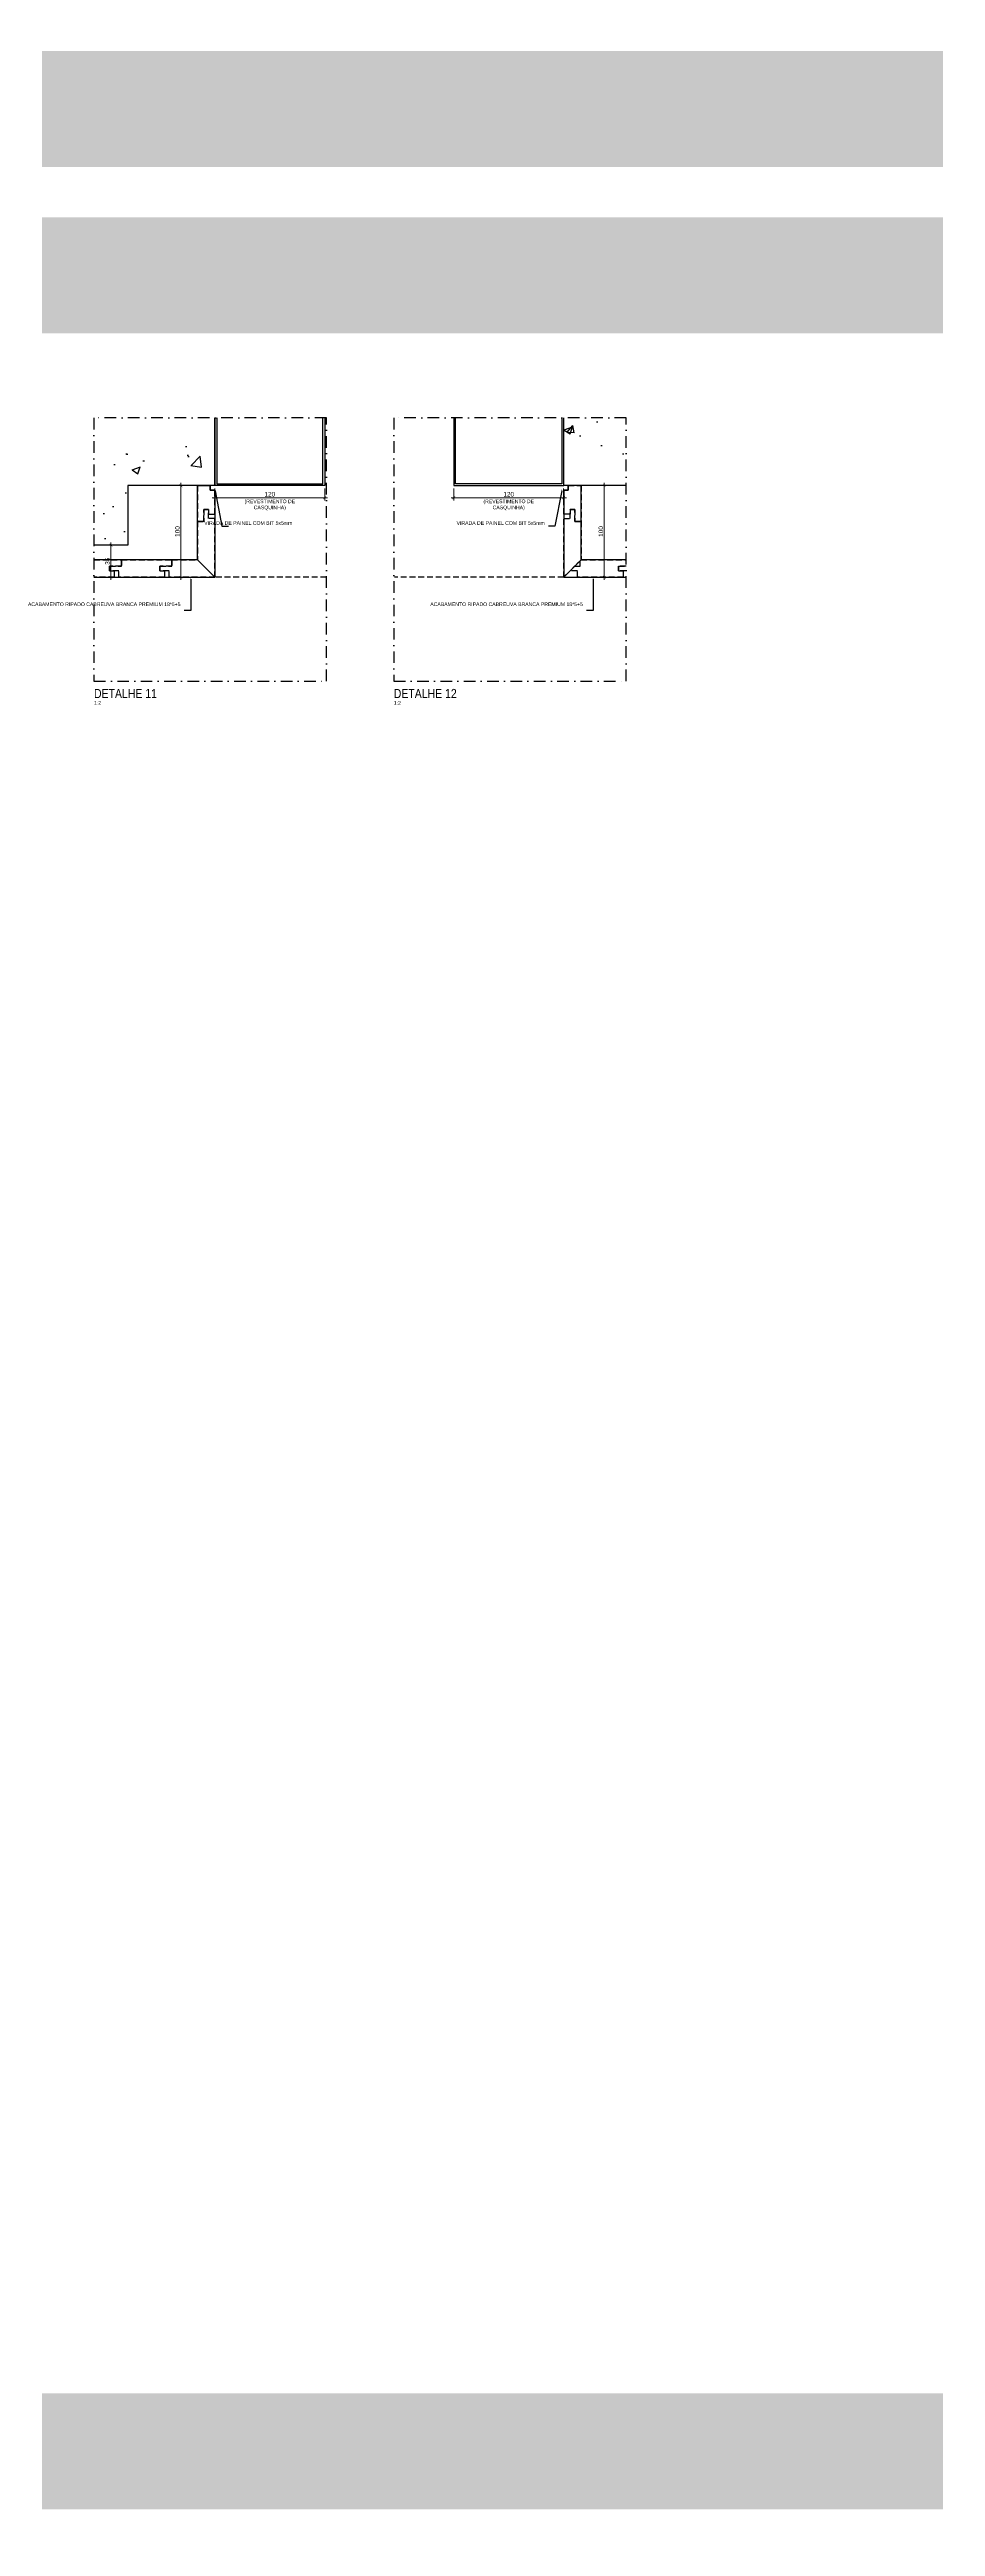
# Model space of a CAD drawing. Header units: millimetres. Extents: x -63251 to 507826, y 5339 to 217512.
# Drawn here: x 165180 to 166147, y 100812 to 103517 of the extents above; entities that cross this region are included whole.
import ezdxf
from ezdxf import colors
from ezdxf.entities.mleader import LeaderData, LeaderLine
from ezdxf.math import Vec2, Vec3

# ---------------------------------------------------------------- set-up
doc = ezdxf.new("R2010")
doc.units = ezdxf.units.MM
doc.header["$PDMODE"] = 3
doc.linetypes.add('TRAÇO 1-1', pattern=[9.525, 6.35, -3.175])
doc.linetypes.add('TRAÇO E PONTO 1-1', pattern=[25.4, 12.7, -6.35, 0, -6.35])
doc.layers.add('ARQ-COTA', color=12, linetype='Continuous', lineweight=9)
for name, color, linetype in [('COTAS', 9, 'Continuous'), ('HACHURA', 21, 'Continuous'), ('MARCENARIA', 4, 'Continuous'), ('PAREDE', 94, 'Continuous'), ('PISO', 9, 'Continuous'), ('TEXTO', 105, 'Continuous'), ('TEXTO TRAÇO PONTO', 105, 'TRAÇO E PONTO 1-1')]:
    doc.layers.add(name, color=color, linetype=linetype)
doc.styles.add('1-1', font='arial.ttf', dxfattribs={"height": 0.2})
doc.styles.add('PADRÃO', font='arial.ttf')
doc.styles.add('PADRÃO NEGRITO', font='arialbd.ttf')
doc.styles.add('TITULO', font='swissck.ttf')
doc.dimstyles.new('1-2', dxfattribs={"dimscale": 2, "dimtxt": 2.5, "dimasz": 1.5, "dimexe": 1.5, "dimexo": 1.5, "dimtad": 1, "dimtxsty": 'PADRÃO', "dimblk": 'ARCHTICK', "dimcen": 2.5, "dimdle": 1.5, "dimclrd": 9, "dimclre": 9, "dimclrt": 6, "dimadec": 0, "dimazin": 0, "dimtfac": 1, "dimtmove": 0, "dimatfit": 3, "dimfxl": 1.25, "dimlwd": -1, "dimlwe": -1, "dimarcsym": 0})

# ---------------------------------------------------------------- blocks, each defined once
blk = doc.blocks.new('_ArchTick')
at = {"color": 0, "linetype": 'ByBlock', "const_width": 0.15}
blk.add_lwpolyline([(-0.5, -0.5), (0.5, 0.5)], dxfattribs=at)
blk = doc.blocks.new('*D105')
at = {"layer": 'ARQ-COTA', "color": 9, "transparency": 16777216}
blk.add_line((165247.1, 102979), (165247.1, 102938), dxfattribs=at)
at = {"layer": 'Defpoints', "color": 0, "transparency": 16777216}
for p in [(165247.1, 102976, 0), (165247.1, 102941, 0), (165247.1, 102941)]:
    blk.add_point(p, dxfattribs=at)
at = {"layer": 'ARQ-COTA', "color": 9, "transparency": 16777216, "xscale": 3, "yscale": 3, "zscale": 3}
for p, rotation in [((165247.1, 102976), 90), ((165247.1, 102941), 270)]:
    blk.add_blockref('_ArchTick', p, dxfattribs=dict(at, rotation=rotation))
at = {"layer": 'ARQ-COTA', "color": 6, "transparency": 16777216, "insert": (165243.3, 102958.5), "char_height": 5, "attachment_point": 5, "rotation": 90, "style": 'PADRÃO'}
blk.add_mtext('35', dxfattribs=at)
blk = doc.blocks.new('*D106')
at = {"layer": 'ARQ-COTA', "color": 9, "transparency": 16777216}
blk.add_line((165323.5, 103044), (165323.5, 102938), dxfattribs=at)
at = {"layer": 'Defpoints', "color": 0, "transparency": 16777216}
for p in [(165323.5, 103041, 0), (165323.5, 102941, 0), (165323.5, 102941)]:
    blk.add_point(p, dxfattribs=at)
at = {"layer": 'ARQ-COTA', "color": 9, "transparency": 16777216, "xscale": 3, "yscale": 3, "zscale": 3}
for p, rotation in [((165323.5, 103041), 90), ((165323.5, 102941), 270)]:
    blk.add_blockref('_ArchTick', p, dxfattribs=dict(at, rotation=rotation))
at = {"layer": 'ARQ-COTA', "color": 6, "transparency": 16777216, "insert": (165319.7, 102991), "char_height": 5, "attachment_point": 5, "rotation": 90, "style": 'PADRÃO'}
blk.add_mtext('100', dxfattribs=at)
blk = doc.blocks.new('*D107')
at = {"layer": 'ARQ-COTA', "color": 9, "transparency": 16777216}
blk.add_line((165785.8, 103044), (165785.8, 102938), dxfattribs=at)
at = {"layer": 'Defpoints', "color": 0, "transparency": 16777216}
for p in [(165785.8, 103041, 0), (165785.8, 102941, 0), (165785.8, 102941)]:
    blk.add_point(p, dxfattribs=at)
at = {"layer": 'ARQ-COTA', "color": 9, "transparency": 16777216, "xscale": 3, "yscale": 3, "zscale": 3}
for p, rotation in [((165785.8, 103041), 90), ((165785.8, 102941), 270)]:
    blk.add_blockref('_ArchTick', p, dxfattribs=dict(at, rotation=rotation))
at = {"layer": 'ARQ-COTA', "color": 6, "transparency": 16777216, "insert": (165782, 102991), "char_height": 5, "attachment_point": 5, "rotation": 90, "style": 'PADRÃO'}
blk.add_mtext('100', dxfattribs=at)
blk = doc.blocks.new('*D108')
at = {"layer": 'ARQ-COTA', "color": 9, "transparency": 16777216}
for p, q in [((165357.6, 103027.8), (165483.6, 103027.8)), ((165360.6, 103038), (165360.6, 103024.8)), ((165480.6, 103038), (165480.6, 103024.8))]:
    blk.add_line(p, q, dxfattribs=at)
at = {"layer": 'Defpoints', "color": 0, "transparency": 16777216}
for p in [(165360.6, 103041, 0), (165480.6, 103041, 0), (165480.6, 103027.8)]:
    blk.add_point(p, dxfattribs=at)
at = {"layer": 'ARQ-COTA', "color": 9, "transparency": 16777216, "xscale": 3, "yscale": 3, "zscale": 3, "rotation": 180}
blk.add_blockref('_ArchTick', (165360.6, 103027.8), dxfattribs=at)
at = {"layer": 'ARQ-COTA', "color": 9, "transparency": 16777216, "xscale": 3, "yscale": 3, "zscale": 3}
blk.add_blockref('_ArchTick', (165480.6, 103027.8), dxfattribs=at)
at = {"layer": 'ARQ-COTA', "color": 6, "transparency": 16777216, "insert": (165420.6, 103031.6), "char_height": 5, "attachment_point": 5, "style": 'PADRÃO'}
blk.add_mtext('120', dxfattribs=at)
blk = doc.blocks.new('*D109')
at = {"layer": 'ARQ-COTA', "color": 9, "transparency": 16777216}
for p, q in [((165618.4, 103027.8), (165744.4, 103027.8)), ((165621.4, 103038), (165621.4, 103024.8)), ((165741.4, 103038), (165741.4, 103024.8))]:
    blk.add_line(p, q, dxfattribs=at)
at = {"layer": 'Defpoints', "color": 0, "transparency": 16777216}
for p in [(165621.4, 103041, 0), (165741.4, 103041, 0), (165741.4, 103027.8)]:
    blk.add_point(p, dxfattribs=at)
at = {"layer": 'ARQ-COTA', "color": 9, "transparency": 16777216, "xscale": 3, "yscale": 3, "zscale": 3, "rotation": 180}
blk.add_blockref('_ArchTick', (165621.4, 103027.8), dxfattribs=at)
at = {"layer": 'ARQ-COTA', "color": 9, "transparency": 16777216, "xscale": 3, "yscale": 3, "zscale": 3}
blk.add_blockref('_ArchTick', (165741.4, 103027.8), dxfattribs=at)
at = {"layer": 'ARQ-COTA', "color": 6, "transparency": 16777216, "insert": (165681.4, 103031.6), "char_height": 5, "attachment_point": 5, "style": 'PADRÃO'}
blk.add_mtext('120', dxfattribs=at)

msp = doc.modelspace()

# ---------------------------------------------------------------- hatches: boundary and pattern name
at = {"layer": 'HACHURA'}
h = msp.add_hatch(dxfattribs=at)
h.set_pattern_fill('AR-CONC', color=21, scale=0.5)
h.set_pattern_definition([(50, (1541.51, -299.82), (91.092334, -7.969543), [9.525, -104.775]), (355, (1541.51, -299.82), (-17.62171, 95.528423), [7.62, -83.82029]), (100.451445, (1549.1, -300.49), (73.470624, 87.558876), [8.095004, -89.045122]), (46.1842, (1541.51, -274.42), (135.53952, -21.021164), [14.2875, -157.1625]), (96.63556, (1552.81, -276.17), (118.70207, 123.71306), [12.14251, -133.5678]), (351.18415, (1541.51, -274.42), (118.70207, 123.71306), [11.42998, -125.72987]), (21, (1554.21, -280.77), (75.807196, -51.1326), [9.525, -104.775]), (326, (1554.21, -280.77), (30.901014, 92.093983), [7.62, -83.82]), (71.451445, (1560.53, -285.03), (106.70821, 40.961384), [8.095004, -89.04497]), (37.5, (1541.513, -299.823), (1.5443016, 42.2775194), [0, -82.804, 0, -85.09, 0, -84.1375]), (7.5, (1541.513, -299.823), (33.409831, 50.090287), [0, -48.514, 0, -80.899, 0, -32.0675]), (327.5, (1513.192, -299.823), (67.7952976, -2.864372), [0, -31.75, 0, -99.06, 0, -131.445]), (317.5, (1500.49, -299.82), (74.06459, 12.713246), [0, -41.275, 0, -65.786, 0, -93.345])])
h.paths.add_polyline_path([(165809.615, 103064.038), (165809.615, 103115.028), (165741.422, 103115.028), (165741.422, 103064.039)])
h = msp.add_hatch(dxfattribs=at)
h.set_pattern_fill('AR-CONC', color=21, scale=0.5)
h.set_pattern_definition([(50, (1541.51, -322.82), (91.092334, -7.969543), [9.525, -104.775]), (355, (1541.51, -322.82), (-17.62171, 95.528423), [7.62, -83.82029]), (100.451445, (1549.1, -323.49), (73.470624, 87.558876), [8.095004, -89.045122]), (46.1842, (1541.51, -297.42), (135.53952, -21.021164), [14.2875, -157.1625]), (96.63556, (1552.81, -299.17), (118.70207, 123.71306), [12.14251, -133.5678]), (351.18415, (1541.51, -297.42), (118.70207, 123.71306), [11.42998, -125.72987]), (21, (1554.21, -303.77), (75.807196, -51.1326), [9.525, -104.775]), (326, (1554.21, -303.77), (30.901014, 92.093983), [7.62, -83.82]), (71.451445, (1560.53, -308.03), (106.70821, 40.961384), [8.095004, -89.04497]), (37.5, (1541.513, -322.823), (1.5443016, 42.2775194), [0, -82.804, 0, -85.09, 0, -84.1375]), (7.5, (1541.513, -322.823), (33.409831, 50.090287), [0, -48.514, 0, -80.899, 0, -32.0675]), (327.5, (1513.192, -322.823), (67.7952976, -2.864372), [0, -31.75, 0, -99.06, 0, -131.445]), (317.5, (1500.49, -322.82), (74.06459, 12.713246), [0, -41.275, 0, -65.786, 0, -93.345])])
h.paths.add_polyline_path([(165228.607, 103092.028), (165228.607, 102976.038), (165265.599, 102976.038), (165265.599, 103041.038), (165360.599, 103041.038), (165360.599, 103092.028)])

# ---------------------------------------------------------------- linework, layer by layer
at = {"layer": 'MARCENARIA', "elevation": 0}
for points in [[(165480.599, 103115.028), (165480.599, 103041.038), (165360.599, 103041.038), (165360.599, 103115.028)], [(165362.599, 103115.028), (165362.599, 103043.038), (165478.599, 103043.038), (165478.599, 103115.028)], [(165621.422, 103115.028), (165621.422, 103041.038), (165741.422, 103041.038), (165741.422, 103115.028)], [(165739.422, 103115.028), (165739.422, 103043.038), (165623.422, 103043.038), (165623.422, 103115.028)], [(165228.607, 102941.038), (165360.599, 102941.038), (165341.599, 102960.038), (165228.607, 102960.038)], [(165809.615, 102960.038), (165760.422, 102960.038), (165741.422, 102941.038), (165809.615, 102941.038)]]:
    msp.add_lwpolyline(points, dxfattribs=at)
at = {"layer": 'MARCENARIA', "color": 8, "linetype": 'TRAÇO 1-1', "elevation": 0}
for points in [[(165355.599, 103041.038), (165341.599, 103041.039), (165341.599, 103002.038), (165348.599, 103002.038), (165348.599, 103015.038), (165353.599, 103015.038), (165353.599, 103010.038), (165360.599, 103010.038), (165360.599, 103036.038), (165355.599, 103036.038)], [(165746.422, 103041.038), (165760.423, 103041.039), (165760.422, 103002.038), (165753.422, 103002.038), (165753.422, 103015.038), (165748.422, 103015.038), (165748.422, 103010.038), (165741.422, 103010.038), (165741.422, 103036.038), (165746.422, 103036.038)], [(165348.599, 103002.038), (165341.599, 103002.038), (165341.6, 102960.038), (165360.599, 102941.039), (165360.599, 103005.038), (165353.599, 103005.038), (165353.599, 103015.038), (165348.599, 103015.038)], [(165753.422, 103002.038), (165760.422, 103002.038), (165760.422, 102960.038), (165741.423, 102941.039), (165741.422, 103005.038), (165748.422, 103005.038), (165748.422, 103015.038), (165753.422, 103015.038)], [(165258.599, 102953.038), (165258.599, 102960.038), (165313.599, 102960.038), (165313.599, 102953.038), (165300.599, 102953.038), (165300.599, 102948.038), (165305.599, 102948.038), (165305.599, 102941.038), (165255.599, 102941.038), (165255.599, 102948.038), (165245.599, 102948.038), (165245.599, 102953.038)], [(165313.599, 102953.038), (165313.599, 102960.038), (165341.6, 102960.038), (165360.599, 102941.038), (165310.599, 102941.038), (165310.599, 102948.038), (165300.599, 102948.038), (165300.599, 102953.038)]]:
    msp.add_lwpolyline(points, close=True, dxfattribs=at)
at = {"layer": 'MARCENARIA', "elevation": 0}
for points in [[(165360.6, 102941.038), (165341.6, 102960.038), (165341.599, 103041.038), (165355.599, 103041.038), (165355.599, 103036.038), (165360.599, 103036.038)], [(165741.422, 102941.038), (165760.422, 102960.038), (165760.422, 103041.038), (165746.422, 103041.038), (165746.422, 103036.038), (165741.422, 103036.038)]]:
    msp.add_lwpolyline(points, close=True, dxfattribs=at)
at = {"layer": 'MARCENARIA', "color": 8, "linetype": 'TRAÇO 1-1', "elevation": 0}
for points in [[(165228.607, 102960.038), (165258.599, 102960.038), (165258.599, 102953.038), (165245.599, 102953.038), (165245.599, 102948.038), (165250.599, 102948.038), (165250.599, 102941.038), (165228.607, 102941.038)], [(165809.615, 102953.038), (165801.422, 102953.038), (165801.422, 102948.038), (165806.422, 102948.038), (165806.422, 102941.038), (165756.422, 102941.038), (165756.422, 102948.038), (165748.422, 102948.038), (165753.422, 102953.038), (165759.422, 102953.038), (165759.422, 102959.038), (165760.422, 102960.038), (165809.615, 102960.038)], [(165809.615, 102948.038), (165801.422, 102948.038), (165801.422, 102953.038), (165809.615, 102953.038)]]:
    msp.add_lwpolyline(points, dxfattribs=at)
at = {"layer": 'PAREDE', "elevation": 0}
for points in [[(165360.599, 103115.028), (165360.599, 103041.038), (165265.599, 103041.038), (165265.599, 102976.038), (165228.607, 102976.038)], [(165809.615, 103041.038), (165741.422, 103041.039), (165741.422, 103115.028)]]:
    msp.add_lwpolyline(points, dxfattribs=at)
at = {"layer": 'PISO', "linetype": 'TRAÇO 1-1'}
for p, q in [((165482.315, 102941.036, 0), (165360.6, 102941.036, 0)), ((165741.422, 102941.035, 0), (165556.824, 102941.035, 0))]:
    msp.add_line(p, q, dxfattribs=at)
at = {"layer": 'TEXTO TRAÇO PONTO', "elevation": 0}
for points in [[(165482.315, 103115.028), (165228.607, 103115.028), (165228.607, 102827.452), (165482.315, 102827.452)], [(165809.615, 103115.028), (165555.907, 103115.028), (165555.907, 102827.452), (165809.615, 102827.452)]]:
    msp.add_lwpolyline(points, close=True, dxfattribs=at)

# ---------------------------------------------------------------- texts
at = {"layer": 'COTAS', "color": 10, "char_height": 4, "width": 80.60818, "attachment_point": 2, "style": 'PADRÃO NEGRITO'}
for insert in [(165420.599, 103025.903), (165681.422, 103025.903)]:
    msp.add_mtext('{\\fArial|b0|i0|c0|p34;\\C6;(REVESTIMENTO DE CASQUINHA)}', dxfattribs=dict(at, insert=insert))
at = {"layer": 'TEXTO', "char_height": 4, "width": 48, "attachment_point": 1, "style": 'PADRÃO'}
for insert in [(165228.607, 102805.752, 0), (165555.907, 102805.752, 0)]:
    msp.add_mtext('1:2', dxfattribs=dict(at, insert=insert))
at = {"layer": 'TEXTO', "color": 1, "char_height": 10, "width": 220.061, "attachment_point": 7, "style": 'TITULO'}
for s, insert in [('DETALHE 11', (165228.607, 102808.952, 0)), ('DETALHE 12', (165555.907, 102808.952, 0))]:
    msp.add_mtext(s, dxfattribs=dict(at, insert=insert))

# ---------------------------------------------------------------- dimensions: what is measured, and where the dimension line sits
at = {"layer": 'ARQ-COTA'}
for base, p1, p2, picture, middle in [((165323.458, 102941.038), (165323.458, 103041.038, 0), (165323.458, 102941.038, 0), '*D106', (165319.655, 102991.038)), ((165785.799, 102941.038), (165785.799, 103041.039, 0), (165785.799, 102941.038, 0), '*D107', (165781.996, 102991.038)), ((165247.103, 102941.038), (165247.103, 102976.038, 0), (165247.103, 102941.038, 0), '*D105', (165243.299, 102958.538))]:
    dim = msp.add_linear_dim(base=base, p1=p1, p2=p2, angle=90, dimstyle='1-2', dxfattribs=at)
    dim.commit()
    dim.dimension.update_dxf_attribs({"geometry": picture, "text_midpoint": middle})
for base, p1, p2, picture, middle in [((165480.599, 103027.817), (165360.599, 103041.038, 0), (165480.599, 103041.038, 0), '*D108', (165420.599, 103031.62)), ((165741.422, 103027.817), (165621.422, 103041.038, 0), (165741.422, 103041.039, 0), '*D109', (165681.422, 103031.62))]:
    dim = msp.add_linear_dim(base=base, p1=p1, p2=p2, dimstyle='1-2', dxfattribs=at)
    dim.commit()
    dim.dimension.update_dxf_attribs({"geometry": picture, "text_midpoint": middle})

# ---------------------------------------------------------------- leaders
at = {"layer": 'COTAS', "ltscale": 0.4}
ml = msp.add_multileader_mtext('Standard', dxfattribs=at)
ml.set_content('VIRADA DE PAINEL COM BIT 5x5mm', color=105, style='1-1')
ml.set_leader_properties(color=256, linetype='ByLayer', lineweight=-1)
ml.build(insert=Vec2(0, 0))
ml.multileader.update_dxf_attribs({"text_left_attachment_type": 2, "text_right_attachment_type": 2, "dogleg_length": 0.36, "arrow_head_size": 2, "scale": 20})
ctx = ml.context
ctx.base_point, ctx.scale, ctx.arrow_head_size, ctx.landing_gap_size, ctx.plane_origin = Vec3(165375.493, 102996.808, 0), 20, 2, 4, Vec3(165107.355, 103092.261, 0)
ctx.left_attachment, ctx.right_attachment, ctx.text_align_type = 2, 2, 2
notes = []
notes.append((ctx, [(0, (1, 1, 0), (165368.293, 102996.808, 0), (1, 0), 7.2, [(0, [(165360.599, 103037.516, 0)], 0, [])])]))
ctx.mtext.insert, ctx.mtext.width, ctx.mtext.alignment, ctx.mtext.flow_direction = Vec3(165445.185, 103002.21, 0), 72.79141, 3, 5
ml = msp.add_multileader_mtext('Standard', dxfattribs=at)
ml.set_content('VIRADA DE PAINEL COM BIT 5x5mm', color=105, style='1-1')
ml.set_leader_properties(color=256, linetype='ByLayer', lineweight=-1)
ml.build(insert=Vec2(0, 0))
ml.multileader.update_dxf_attribs({"text_left_attachment_type": 2, "text_right_attachment_type": 2, "dogleg_length": 0.36, "arrow_head_size": 2, "scale": 20})
ctx = ml.context
ctx.base_point, ctx.scale, ctx.arrow_head_size, ctx.landing_gap_size, ctx.plane_origin = Vec3(165651.015, 102996.808, 0), 20, 2, 4, Vec3(165992.845, 103092.261, 0)
ctx.left_attachment, ctx.right_attachment, ctx.text_align_type = 2, 2, 2
notes.append((ctx, [(0, (1, 1, 0), (165731.906, 102996.808, 0), (-1, 0), 7.2, [(0, [(165739.6, 103037.516, 0)], 0, [])])]))
ctx.mtext.insert, ctx.mtext.width, ctx.mtext.alignment, ctx.mtext.flow_direction = Vec3(165720.706, 103002.21, 0), 72.79141, 3, 5
ml = msp.add_multileader_mtext('Standard', dxfattribs=at)
ml.set_content('ACABAMENTO EM {\\fArial|b1|i0|c0|p34;LÂMINAS NATURAIS DE CARVALHO EUROPEU}', color=105, style='1-1')
ml.set_leader_properties(color=256, linetype='ByLayer', lineweight=-1)
ml.build(insert=Vec2(0, 0))
ml.multileader.update_dxf_attribs({"text_left_attachment_type": 2, "text_right_attachment_type": 2, "dogleg_length": 0.36, "arrow_head_size": 2, "scale": 20})
ctx = ml.context
ctx.base_point, ctx.scale, ctx.arrow_head_size, ctx.landing_gap_size, ctx.plane_origin = Vec3(164248.425, 102854.9, 0), 20, 2, 4, Vec3(164398.332, 102940.49, 0)
ctx.left_attachment, ctx.right_attachment = 2, 2
notes.append((ctx, [(0, (1, 1, 0), (164339.415, 102854.9, 0), (-1, 0), 7.2, [(0, [(164339.415, 102964.038, 0)], 0, [])])]))
ctx.mtext.insert, ctx.mtext.width, ctx.mtext.flow_direction = Vec3(164252.425, 102864.187, 0), 80.51012, 5
ml = msp.add_multileader_mtext('Standard', dxfattribs=at)
ml.set_content('DOBRADIÇA INVISÍVEL HAFELE', color=105, style='1-1')
ml.set_leader_properties(color=256, linetype='ByLayer', lineweight=-1)
ml.build(insert=Vec2(0, 0))
ml.multileader.update_dxf_attribs({"text_left_attachment_type": 2, "text_right_attachment_type": 2, "dogleg_length": 0.36, "arrow_head_size": 2, "scale": 20})
ctx = ml.context
ctx.base_point, ctx.scale, ctx.arrow_head_size, ctx.landing_gap_size, ctx.plane_origin = Vec3(164486.516, 102885.102, 0), 20, 2, 4, Vec3(164420.399, 102920.579, 0)
ctx.left_attachment, ctx.right_attachment = 2, 2
notes.append((ctx, [(0, (1, 1, 0), (164479.316, 102885.102, 0), (1, 0), 7.2, [(0, [(164479.344, 102983.038, 0)], 0, [])])]))
ctx.mtext.insert, ctx.mtext.width, ctx.mtext.flow_direction = Vec3(164490.516, 102890.94, 0), 80.51012, 5
ml = msp.add_multileader_mtext('Standard', dxfattribs=at)
ml.set_content('PIVÔ GERIS HEAVY 200KG INOX', color=105, style='1-1')
ml.set_leader_properties(color=256, linetype='ByLayer', lineweight=-1)
ml.build(insert=Vec2(0, 0))
ml.multileader.update_dxf_attribs({"text_left_attachment_type": 2, "text_right_attachment_type": 2, "dogleg_length": 0.36, "arrow_head_size": 2, "scale": 20})
ctx = ml.context
ctx.base_point, ctx.scale, ctx.arrow_head_size, ctx.landing_gap_size, ctx.plane_origin = Vec3(164804.363, 102931.494, 0), 20, 2, 4, Vec3(164738.246, 102966.972, 0)
ctx.left_attachment, ctx.right_attachment = 2, 2
notes.append((ctx, [(0, (1, 1, 0), (164797.163, 102931.494, 0), (1, 0), 7.2, [(0, [(164797.191, 102984.038, 0)], 0, [])])]))
ctx.mtext.insert, ctx.mtext.width, ctx.mtext.flow_direction = Vec3(164808.363, 102937.402, 0), 80.51012, 5
ml = msp.add_multileader_mtext('Standard', dxfattribs=at)
ml.set_content('ACABAMENTO RIPADO CABREUVA BRANCA PREMIUM 18*5+5', color=105, style='1-1')
ml.set_leader_properties(color=256, linetype='ByLayer', lineweight=-1)
ml.build(insert=Vec2(0, 0))
ml.multileader.update_dxf_attribs({"text_left_attachment_type": 2, "text_right_attachment_type": 2, "dogleg_length": 0.36, "arrow_head_size": 2, "scale": 20})
ctx = ml.context
ctx.base_point, ctx.scale, ctx.arrow_head_size, ctx.landing_gap_size, ctx.plane_origin = Vec3(165257.235, 102904.703, 0), 20, 2, 4, Vec3(165595.221, 102829.764, 0)
ctx.left_attachment, ctx.right_attachment, ctx.text_align_type = 2, 2, 2
notes.append((ctx, [(0, (1, 1, 0), (165334.282, 102904.703, 0), (-1, 0), 7.2, [(0, [(165334.282, 102941.038, 0)], 0, [])])]))
ctx.mtext.insert, ctx.mtext.width, ctx.mtext.alignment, ctx.mtext.flow_direction = Vec3(165323.082, 102913.481, 0), 63.08176, 3, 5
ml = msp.add_multileader_mtext('Standard', dxfattribs=at)
ml.set_content('ACABAMENTO RIPADO CABREUVA BRANCA PREMIUM 18*5+5', color=105, style='1-1')
ml.set_leader_properties(color=256, linetype='ByLayer', lineweight=-1)
ml.build(insert=Vec2(0, 0))
ml.multileader.update_dxf_attribs({"text_left_attachment_type": 2, "text_right_attachment_type": 2, "dogleg_length": 0.36, "arrow_head_size": 2, "scale": 20})
ctx = ml.context
ctx.base_point, ctx.scale, ctx.arrow_head_size, ctx.landing_gap_size, ctx.plane_origin = Vec3(165696.484, 102904.703, 0), 20, 2, 4, Vec3(166034.469, 102829.764, 0)
ctx.left_attachment, ctx.right_attachment, ctx.text_align_type = 2, 2, 2
notes.append((ctx, [(0, (1, 1, 0), (165773.531, 102904.703, 0), (-1, 0), 7.2, [(0, [(165773.531, 102941.038, 0)], 0, [])])]))
ctx.mtext.insert, ctx.mtext.width, ctx.mtext.alignment, ctx.mtext.flow_direction = Vec3(165762.331, 102913.481, 0), 63.08176, 3, 5
at = {"layer": 'COTAS'}
ml = msp.add_multileader_mtext('Standard', dxfattribs=at)
ml.set_content('{\\fArial|b1|i0|c0|p34;\\C10;ATENÇÃO PARKET!\\P}PAINÉIS E PORTA RIPADOS EM {\\fArial|b1|i0|c0|p34;CABREUVA BRANCA PREMIUM 18*5+5*900 À 2200mm}', color=105, style='1-1')
ml.set_leader_properties(color=256, linetype='ByLayer', lineweight=-1)
ml.build(insert=Vec2(0, 0))
ml.multileader.update_dxf_attribs({"text_left_attachment_type": 2, "text_right_attachment_type": 2, "dogleg_length": 0.36, "arrow_head_size": 15, "scale": 200})
ctx = ml.context
ctx.base_point, ctx.scale, ctx.char_height, ctx.arrow_head_size, ctx.landing_gap_size, ctx.plane_origin = Vec3(238640.904, 100811.632), 200, 40, 15, 10, Vec3(239350.515, 98785.079)
ctx.left_attachment, ctx.right_attachment, ctx.text_align_type = 2, 2, 2
notes.append((ctx, [(0, (1, 1, 0), (239652.314, 100811.632), (-1, 0), 144.288, [(1, [(240740.103, 100811.632), (240701.103, 101397.44)], 0, [])])]))
ctx.mtext.insert, ctx.mtext.rotation, ctx.mtext.width, ctx.mtext.alignment, ctx.mtext.flow_direction = Vec3(239498.026, 100947.185), 6.28318531, 858.66662, 3, 5
ctx.mtext.has_bg_fill, ctx.mtext.bg_color, ctx.mtext.bg_scale_factor, ctx.mtext.bg_transparency, ctx.mtext.use_window_bg_color = 1, -1023410095, 1.25, 0, 0
for ctx, leaders in notes:
    for number, flags, end, landing, length, lines in leaders:
        leader = LeaderData()
        leader.index, (leader.has_last_leader_line, leader.has_dogleg_vector, leader.attachment_direction) = number, flags
        leader.last_leader_point, leader.dogleg_vector, leader.dogleg_length = Vec3(end), Vec3(landing), length
        for number, points, colour, breaks in lines:
            line = LeaderLine()
            line.index, line.vertices, line.color, line.breaks = number, Vec3.list(points), colors.encode_raw_color(colour), breaks
            leader.lines.append(line)
        ctx.leaders.append(leader)

# ---------------------------------------------------------------- next in the draw order: leaders
ml = msp.add_multileader_mtext('Standard', dxfattribs=at)
ml.set_content('{\\fArial|b1|i0|c0|p34;\\C10;ATENÇÃO PARKET!\\P}RODATETO COM LINHA DE SOMBRA DE 20 mm NO ENCONTRO COM O FORRO', color=105, style='1-1')
ml.set_leader_properties(color=256, linetype='ByLayer', lineweight=-1)
ml.build(insert=Vec2(0, 0))
ml.multileader.update_dxf_attribs({"text_left_attachment_type": 2, "text_right_attachment_type": 2, "dogleg_length": 0.36, "arrow_head_size": 15, "scale": 200})
ctx = ml.context
ctx.base_point, ctx.scale, ctx.char_height, ctx.arrow_head_size, ctx.landing_gap_size, ctx.plane_origin = Vec3(180960.922, 103379.728), 200, 40, 15, 10, Vec3(181558.418, 102996.898)
ctx.left_attachment, ctx.right_attachment, ctx.text_align_type = 2, 2, 2
notes = []
notes.append((ctx, [(0, (1, 1, 0), (181860.217, 103379.728), (-1, 0), 144.288, [(0, [(181860.217, 102384.953)], 0, [])])]))
ctx.mtext.insert, ctx.mtext.rotation, ctx.mtext.width, ctx.mtext.alignment, ctx.mtext.flow_direction = Vec3(181705.929, 103505.717), 6.28318531, 858.66662, 3, 5
ctx.mtext.has_bg_fill, ctx.mtext.bg_color, ctx.mtext.bg_scale_factor, ctx.mtext.bg_transparency, ctx.mtext.use_window_bg_color = 1, -1023410145, 1.25, 0, 0
for ctx, leaders in notes:
    for number, flags, end, landing, length, lines in leaders:
        leader = LeaderData()
        leader.index, (leader.has_last_leader_line, leader.has_dogleg_vector, leader.attachment_direction) = number, flags
        leader.last_leader_point, leader.dogleg_vector, leader.dogleg_length = Vec3(end), Vec3(landing), length
        for number, points, colour, breaks in lines:
            line = LeaderLine()
            line.index, line.vertices, line.color, line.breaks = number, Vec3.list(points), colors.encode_raw_color(colour), breaks
            leader.lines.append(line)
        ctx.leaders.append(leader)

# ---------------------------------------------------------------- next in the draw order: leaders
ml = msp.add_multileader_mtext('Standard', dxfattribs=at)
ml.set_content('{\\fArial|b1|i0|c0|p34;\\C10;ATENÇÃO PARKET!\\P}REVESTIMENTO DE ELEVADOR EM {\\fArial|b1|i0|c0|p34;CABREUVA BRANCA PREMIUM }', color=105, style='1-1')
ml.set_leader_properties(color=256, linetype='ByLayer', lineweight=-1)
ml.build(insert=Vec2(0, 0))
ml.multileader.update_dxf_attribs({"text_left_attachment_type": 2, "text_right_attachment_type": 2, "dogleg_length": 0.36, "arrow_head_size": 15, "scale": 200})
ctx = ml.context
ctx.base_point, ctx.scale, ctx.char_height, ctx.arrow_head_size, ctx.landing_gap_size, ctx.plane_origin = Vec3(238639.24, 103198.68), 200, 40, 15, 10, Vec3(239350.515, 101172.127)
ctx.left_attachment, ctx.right_attachment, ctx.text_align_type = 2, 2, 2
notes = []
notes.append((ctx, [(0, (1, 1, 0), (239652.314, 103198.68), (-1, 0), 144.288, [(0, [(240451.103, 103198.68)], 0, [])])]))
ctx.mtext.insert, ctx.mtext.rotation, ctx.mtext.width, ctx.mtext.alignment, ctx.mtext.flow_direction = Vec3(239498.026, 103324.301), 6.28318531, 858.66662, 3, 5
ctx.mtext.has_bg_fill, ctx.mtext.bg_color, ctx.mtext.bg_scale_factor, ctx.mtext.bg_transparency, ctx.mtext.use_window_bg_color = 1, -1023410095, 1.25, 0, 0
for ctx, leaders in notes:
    for number, flags, end, landing, length, lines in leaders:
        leader = LeaderData()
        leader.index, (leader.has_last_leader_line, leader.has_dogleg_vector, leader.attachment_direction) = number, flags
        leader.last_leader_point, leader.dogleg_vector, leader.dogleg_length = Vec3(end), Vec3(landing), length
        for number, points, colour, breaks in lines:
            line = LeaderLine()
            line.index, line.vertices, line.color, line.breaks = number, Vec3.list(points), colors.encode_raw_color(colour), breaks
            leader.lines.append(line)
        ctx.leaders.append(leader)

doc.saveas('drawing.dxf')
